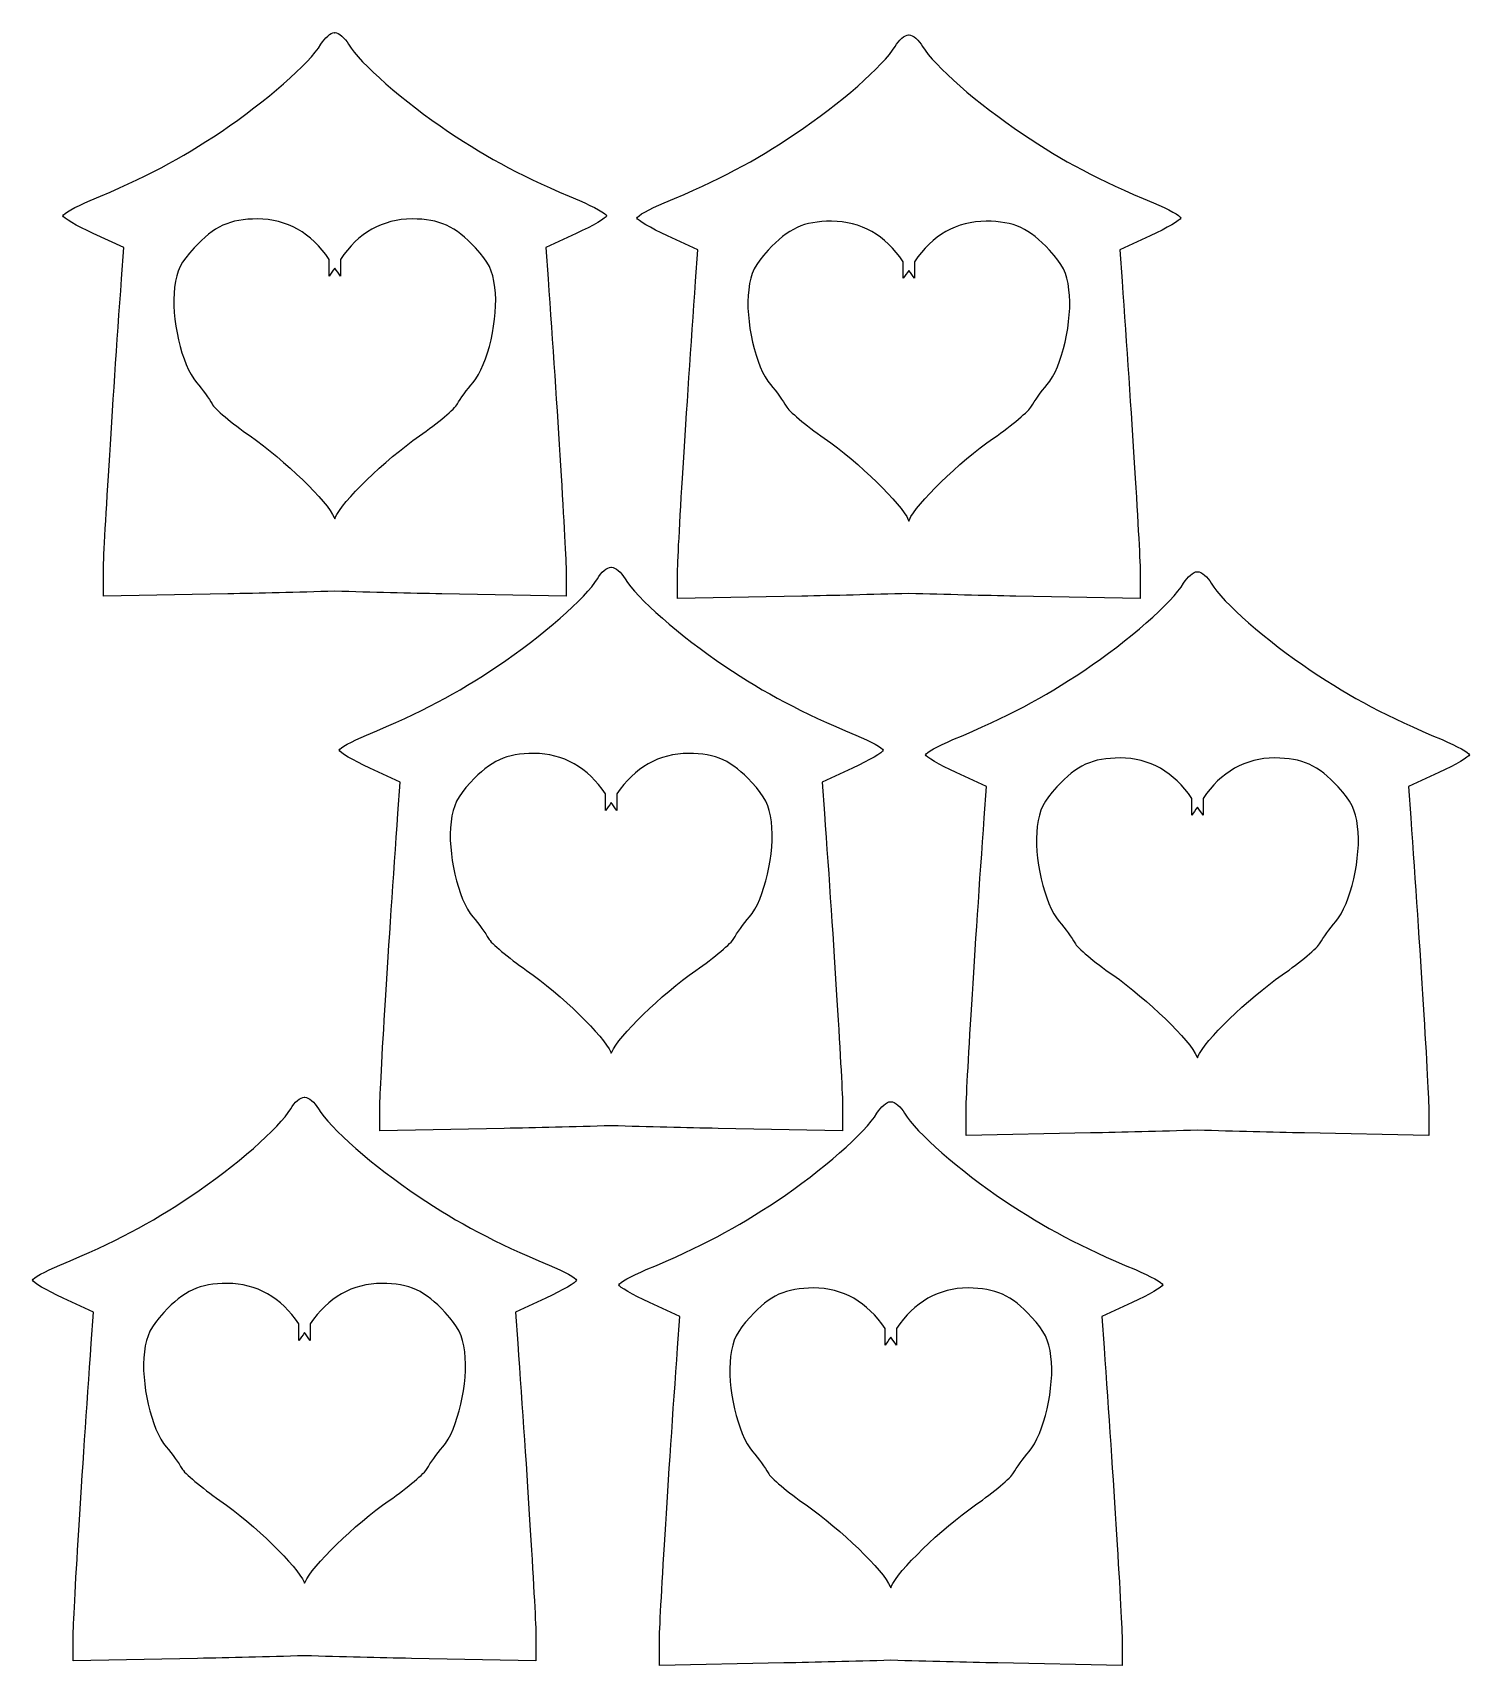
# Model space of a CAD drawing. Header units: centimetres. Extents: x -10.1 to 14, y -13.7 to 13.7.
import ezdxf

# ---------------------------------------------------------------- set-up
doc = ezdxf.new("R2010")
doc.units = ezdxf.units.CM
doc.header["$MEASUREMENT"] = 0
doc.layers.add('Layer 1', color=7, linetype='Continuous')

msp = doc.modelspace()

# ---------------------------------------------------------------- linework, layer by layer
at = {"layer": 'Layer 1', "color": 23}
for points, knots in [([(-5.03369, 13.66887), (-5.09512, 13.66887), (-5.19644, 13.58142), (-5.25955, 13.47459), (-5.25955, 13.47459), (-5.44737, 13.15664), (-6.1832, 12.51357), (-6.93435, 12.00938), (-6.93435, 12.00938), (-7.62073, 11.54867), (-8.1966, 11.24477), (-9.12786, 10.85425), (-9.12786, 10.85425), (-9.37982, 10.74859), (-9.58532, 10.63479), (-9.58532, 10.60064), (-9.58532, 10.60064), (-9.58532, 10.56648), (-9.35593, 10.4327), (-9.07522, 10.303), (-9.07522, 10.303), (-9.07522, 10.303), (-8.56512, 10.06661), (-8.56512, 10.06661), (-8.56512, 10.06661), (-8.56512, 10.06661), (-8.60244, 9.54312), (-8.60244, 9.54312), (-8.60244, 9.54312), (-8.75489, 7.41704), (-8.90677, 4.96156), (-8.90677, 4.62591), (-8.90677, 4.62591), (-8.90677, 4.62591), (-8.90677, 4.223), (-8.90677, 4.223), (-8.90677, 4.223), (-8.90677, 4.223), (-6.82045, 4.2632), (-6.82045, 4.2632), (-6.82045, 4.2632), (-6.29467, 4.27318), (-5.65462, 4.28977), (-5.02794, 4.30818), (-5.02794, 4.30818), (-4.40123, 4.28977), (-3.76123, 4.27318), (-3.23543, 4.2632), (-3.23543, 4.2632), (-3.23543, 4.2632), (-1.14911, 4.223), (-1.14911, 4.223), (-1.14911, 4.223), (-1.14911, 4.223), (-1.14911, 4.62591), (-1.14911, 4.62591), (-1.14911, 4.62591), (-1.14911, 4.96156), (-1.301, 7.41704), (-1.45344, 9.54312), (-1.45344, 9.54312), (-1.45344, 9.54312), (-1.49076, 10.06661), (-1.49076, 10.06661), (-1.49076, 10.06661), (-1.49076, 10.06661), (-0.98066, 10.303), (-0.98066, 10.303), (-0.98066, 10.303), (-0.69995, 10.43269), (-0.47056, 10.56648), (-0.47056, 10.60064), (-0.47056, 10.60064), (-0.47056, 10.6348), (-0.67606, 10.74859), (-0.92802, 10.85425), (-0.92802, 10.85425), (-1.85927, 11.24477), (-2.43515, 11.54867), (-3.12153, 12.00938), (-3.12153, 12.00938), (-3.87268, 12.51357), (-4.60851, 13.15664), (-4.79633, 13.47459), (-4.79633, 13.47459), (-4.85944, 13.58142), (-4.96076, 13.66887), (-5.02219, 13.66887), (-5.02219, 13.66887), (-5.02371, 13.66887), (-5.02617, 13.66818), (-5.02793, 13.66791), (-5.02793, 13.66791), (-5.02969, 13.66818), (-5.03215, 13.66887), (-5.03367, 13.66887), (-5.03367, 13.66887), (-5.03367, 13.66887), (-5.03369, 13.66887), (-5.03369, 13.66887)], [0, 0, 0, 0, 0.03846154, 0.03846154, 0.03846154, 0.03846154, 0.07692308, 0.07692308, 0.07692308, 0.07692308, 0.11538462, 0.11538462, 0.11538462, 0.11538462, 0.15384615, 0.15384615, 0.15384615, 0.15384615, 0.19230769, 0.19230769, 0.19230769, 0.19230769, 0.23076923, 0.23076923, 0.23076923, 0.23076923, 0.26923077, 0.26923077, 0.26923077, 0.26923077, 0.30769231, 0.30769231, 0.30769231, 0.30769231, 0.34615385, 0.34615385, 0.34615385, 0.34615385, 0.38461538, 0.38461538, 0.38461538, 0.38461538, 0.42307692, 0.42307692, 0.42307692, 0.42307692, 0.46153846, 0.46153846, 0.46153846, 0.46153846, 0.5, 0.5, 0.5, 0.5, 0.53846154, 0.53846154, 0.53846154, 0.53846154, 0.57692308, 0.57692308, 0.57692308, 0.57692308, 0.61538462, 0.61538462, 0.61538462, 0.61538462, 0.65384615, 0.65384615, 0.65384615, 0.65384615, 0.69230769, 0.69230769, 0.69230769, 0.69230769, 0.73076923, 0.73076923, 0.73076923, 0.73076923, 0.76923077, 0.76923077, 0.76923077, 0.76923077, 0.80769231, 0.80769231, 0.80769231, 0.80769231, 0.84615385, 0.84615385, 0.84615385, 0.84615385, 0.88461538, 0.88461538, 0.88461538, 0.88461538, 0.92307692, 0.92307692, 0.92307692, 0.92307692, 1, 1, 1, 1]), ([(4.5892, 13.63082), (4.52777, 13.63082), (4.42645, 13.54337), (4.36334, 13.43654), (4.36334, 13.43654), (4.17552, 13.11859), (3.43969, 12.47552), (2.68854, 11.97133), (2.68854, 11.97133), (2.00216, 11.51062), (1.42629, 11.20672), (0.49503, 10.8162), (0.49503, 10.8162), (0.24307, 10.71054), (0.03757, 10.59674), (0.03757, 10.56259), (0.03757, 10.56259), (0.03757, 10.52843), (0.26696, 10.39465), (0.54767, 10.26495), (0.54767, 10.26495), (0.54767, 10.26495), (1.05777, 10.02856), (1.05777, 10.02856), (1.05777, 10.02856), (1.05777, 10.02856), (1.02045, 9.50507), (1.02045, 9.50507), (1.02045, 9.50507), (0.868, 7.37899), (0.71612, 4.92351), (0.71612, 4.58786), (0.71612, 4.58786), (0.71612, 4.58786), (0.71612, 4.18495), (0.71612, 4.18495), (0.71612, 4.18495), (0.71612, 4.18495), (2.80244, 4.22515), (2.80244, 4.22515), (2.80244, 4.22515), (3.32822, 4.23513), (3.96827, 4.25172), (4.59495, 4.27013), (4.59495, 4.27013), (5.22166, 4.25172), (5.86166, 4.23513), (6.38746, 4.22515), (6.38746, 4.22515), (6.38746, 4.22515), (8.47378, 4.18495), (8.47378, 4.18495), (8.47378, 4.18495), (8.47378, 4.18495), (8.47378, 4.58786), (8.47378, 4.58786), (8.47378, 4.58786), (8.47378, 4.92351), (8.32189, 7.37899), (8.16945, 9.50507), (8.16945, 9.50507), (8.16945, 9.50507), (8.13213, 10.02856), (8.13213, 10.02856), (8.13213, 10.02856), (8.13213, 10.02856), (8.64223, 10.26495), (8.64223, 10.26495), (8.64223, 10.26495), (8.92294, 10.39464), (9.15233, 10.52843), (9.15233, 10.56259), (9.15233, 10.56259), (9.15233, 10.59675), (8.94683, 10.71054), (8.69487, 10.8162), (8.69487, 10.8162), (7.76362, 11.20672), (7.18774, 11.51062), (6.50136, 11.97133), (6.50136, 11.97133), (5.75021, 12.47552), (5.01438, 13.11859), (4.82656, 13.43654), (4.82656, 13.43654), (4.76345, 13.54337), (4.66213, 13.63082), (4.6007, 13.63082), (4.6007, 13.63082), (4.59918, 13.63082), (4.59672, 13.63013), (4.59496, 13.62986), (4.59496, 13.62986), (4.5932, 13.63013), (4.59074, 13.63082), (4.58922, 13.63082), (4.58922, 13.63082), (4.58922, 13.63082), (4.5892, 13.63082), (4.5892, 13.63082)], [0, 0, 0, 0, 0.03846154, 0.03846154, 0.03846154, 0.03846154, 0.07692308, 0.07692308, 0.07692308, 0.07692308, 0.11538462, 0.11538462, 0.11538462, 0.11538462, 0.15384615, 0.15384615, 0.15384615, 0.15384615, 0.19230769, 0.19230769, 0.19230769, 0.19230769, 0.23076923, 0.23076923, 0.23076923, 0.23076923, 0.26923077, 0.26923077, 0.26923077, 0.26923077, 0.30769231, 0.30769231, 0.30769231, 0.30769231, 0.34615385, 0.34615385, 0.34615385, 0.34615385, 0.38461538, 0.38461538, 0.38461538, 0.38461538, 0.42307692, 0.42307692, 0.42307692, 0.42307692, 0.46153846, 0.46153846, 0.46153846, 0.46153846, 0.5, 0.5, 0.5, 0.5, 0.53846154, 0.53846154, 0.53846154, 0.53846154, 0.57692308, 0.57692308, 0.57692308, 0.57692308, 0.61538462, 0.61538462, 0.61538462, 0.61538462, 0.65384615, 0.65384615, 0.65384615, 0.65384615, 0.69230769, 0.69230769, 0.69230769, 0.69230769, 0.73076923, 0.73076923, 0.73076923, 0.73076923, 0.76923077, 0.76923077, 0.76923077, 0.76923077, 0.80769231, 0.80769231, 0.80769231, 0.80769231, 0.84615385, 0.84615385, 0.84615385, 0.84615385, 0.88461538, 0.88461538, 0.88461538, 0.88461538, 0.92307692, 0.92307692, 0.92307692, 0.92307692, 1, 1, 1, 1]), ([(-6.3228, 10.54704), (-5.83347, 10.54704), (-5.41761, 10.31115), (-5.12364, 9.86851), (-5.12364, 9.86851), (-5.12364, 9.86851), (-5.12364, 9.59002), (-5.12364, 9.59002), (-5.12364, 9.59002), (-5.0945, 9.62839), (-5.06163, 9.67352), (-5.02794, 9.72305), (-5.02794, 9.72305), (-4.99424, 9.67353), (-4.96138, 9.62839), (-4.93224, 9.59002), (-4.93224, 9.59002), (-4.93224, 9.59002), (-4.93224, 9.86851), (-4.93224, 9.86851), (-4.93224, 9.86851), (-4.63827, 10.31128), (-4.22248, 10.54704), (-3.73308, 10.54704), (-3.73308, 10.54704), (-3.26955, 10.54704), (-3.00513, 10.42583), (-2.66982, 10.06087), (-2.66982, 10.06087), (-2.44466, 9.8158), (-2.38201, 9.69005), (-2.34347, 9.39956), (-2.34347, 9.39956), (-2.27708, 8.89911), (-2.46226, 8.09117), (-2.7081, 7.80802), (-2.7081, 7.80802), (-2.80998, 7.69068), (-2.92808, 7.52867), (-2.97033, 7.44818), (-2.97033, 7.44818), (-3.01257, 7.36769), (-3.2992, 7.12629), (-3.60771, 6.91129), (-3.60771, 6.91129), (-4.19021, 6.50534), (-4.91053, 5.80672), (-5.01933, 5.54178), (-5.01933, 5.54178), (-5.02227, 5.53462), (-5.02509, 5.52927), (-5.02794, 5.52264), (-5.02794, 5.52264), (-5.0308, 5.52927), (-5.03361, 5.53463), (-5.03655, 5.54178), (-5.03655, 5.54178), (-5.14535, 5.80671), (-5.86567, 6.50534), (-6.44817, 6.91129), (-6.44817, 6.91129), (-6.75668, 7.12629), (-7.04331, 7.36769), (-7.08555, 7.44818), (-7.08555, 7.44818), (-7.12779, 7.52867), (-7.2459, 7.69068), (-7.34778, 7.80802), (-7.34778, 7.80802), (-7.59362, 8.09117), (-7.77879, 8.89911), (-7.71241, 9.39956), (-7.71241, 9.39956), (-7.67388, 9.69004), (-7.61122, 9.8158), (-7.38606, 10.06087), (-7.38606, 10.06087), (-7.05075, 10.42583), (-6.78633, 10.54704), (-6.3228, 10.54704)], [0, 0, 0, 0, 0.04761905, 0.04761905, 0.04761905, 0.04761905, 0.0952381, 0.0952381, 0.0952381, 0.0952381, 0.14285714, 0.14285714, 0.14285714, 0.14285714, 0.19047619, 0.19047619, 0.19047619, 0.19047619, 0.23809524, 0.23809524, 0.23809524, 0.23809524, 0.28571429, 0.28571429, 0.28571429, 0.28571429, 0.33333333, 0.33333333, 0.33333333, 0.33333333, 0.38095238, 0.38095238, 0.38095238, 0.38095238, 0.42857143, 0.42857143, 0.42857143, 0.42857143, 0.47619048, 0.47619048, 0.47619048, 0.47619048, 0.52380952, 0.52380952, 0.52380952, 0.52380952, 0.57142857, 0.57142857, 0.57142857, 0.57142857, 0.61904762, 0.61904762, 0.61904762, 0.61904762, 0.66666667, 0.66666667, 0.66666667, 0.66666667, 0.71428571, 0.71428571, 0.71428571, 0.71428571, 0.76190476, 0.76190476, 0.76190476, 0.76190476, 0.80952381, 0.80952381, 0.80952381, 0.80952381, 0.85714286, 0.85714286, 0.85714286, 0.85714286, 0.9047619, 0.9047619, 0.9047619, 0.9047619, 1, 1, 1, 1]), ([(3.30008, 10.50899), (3.78941, 10.50899), (4.20527, 10.2731), (4.49924, 9.83046), (4.49924, 9.83046), (4.49924, 9.83046), (4.49924, 9.55197), (4.49924, 9.55197), (4.49924, 9.55197), (4.52838, 9.59034), (4.56125, 9.63547), (4.59494, 9.685), (4.59494, 9.685), (4.62864, 9.63548), (4.6615, 9.59034), (4.69064, 9.55197), (4.69064, 9.55197), (4.69064, 9.55197), (4.69064, 9.83046), (4.69064, 9.83046), (4.69064, 9.83046), (4.98461, 10.27323), (5.4004, 10.50899), (5.8898, 10.50899), (5.8898, 10.50899), (6.35333, 10.50899), (6.61775, 10.38778), (6.95306, 10.02282), (6.95306, 10.02282), (7.17822, 9.77775), (7.24087, 9.652), (7.27941, 9.36151), (7.27941, 9.36151), (7.3458, 8.86106), (7.16062, 8.05312), (6.91478, 7.76997), (6.91478, 7.76997), (6.8129, 7.65263), (6.6948, 7.49062), (6.65255, 7.41013), (6.65255, 7.41013), (6.61031, 7.32964), (6.32368, 7.08824), (6.01517, 6.87324), (6.01517, 6.87324), (5.43267, 6.46729), (4.71235, 5.76867), (4.60355, 5.50373), (4.60355, 5.50373), (4.60061, 5.49657), (4.59779, 5.49122), (4.59494, 5.48459), (4.59494, 5.48459), (4.59208, 5.49122), (4.58927, 5.49658), (4.58633, 5.50373), (4.58633, 5.50373), (4.47753, 5.76866), (3.75721, 6.46729), (3.17471, 6.87324), (3.17471, 6.87324), (2.8662, 7.08824), (2.57957, 7.32964), (2.53733, 7.41013), (2.53733, 7.41013), (2.49509, 7.49062), (2.37698, 7.65263), (2.2751, 7.76997), (2.2751, 7.76997), (2.02926, 8.05312), (1.84409, 8.86106), (1.91047, 9.36151), (1.91047, 9.36151), (1.949, 9.65199), (2.01166, 9.77775), (2.23682, 10.02282), (2.23682, 10.02282), (2.57213, 10.38778), (2.83655, 10.50899), (3.30008, 10.50899)], [0, 0, 0, 0, 0.04761905, 0.04761905, 0.04761905, 0.04761905, 0.0952381, 0.0952381, 0.0952381, 0.0952381, 0.14285714, 0.14285714, 0.14285714, 0.14285714, 0.19047619, 0.19047619, 0.19047619, 0.19047619, 0.23809524, 0.23809524, 0.23809524, 0.23809524, 0.28571429, 0.28571429, 0.28571429, 0.28571429, 0.33333333, 0.33333333, 0.33333333, 0.33333333, 0.38095238, 0.38095238, 0.38095238, 0.38095238, 0.42857143, 0.42857143, 0.42857143, 0.42857143, 0.47619048, 0.47619048, 0.47619048, 0.47619048, 0.52380952, 0.52380952, 0.52380952, 0.52380952, 0.57142857, 0.57142857, 0.57142857, 0.57142857, 0.61904762, 0.61904762, 0.61904762, 0.61904762, 0.66666667, 0.66666667, 0.66666667, 0.66666667, 0.71428571, 0.71428571, 0.71428571, 0.71428571, 0.76190476, 0.76190476, 0.76190476, 0.76190476, 0.80952381, 0.80952381, 0.80952381, 0.80952381, 0.85714286, 0.85714286, 0.85714286, 0.85714286, 0.9047619, 0.9047619, 0.9047619, 0.9047619, 1, 1, 1, 1]), ([(-0.40009, 4.71058), (-0.46152, 4.71058), (-0.56284, 4.62313), (-0.62595, 4.5163), (-0.62595, 4.5163), (-0.81377, 4.19835), (-1.5496, 3.55528), (-2.30075, 3.05109), (-2.30075, 3.05109), (-2.98713, 2.59038), (-3.563, 2.28648), (-4.49426, 1.89596), (-4.49426, 1.89596), (-4.74622, 1.7903), (-4.95172, 1.6765), (-4.95172, 1.64235), (-4.95172, 1.64235), (-4.95172, 1.60819), (-4.72233, 1.47441), (-4.44162, 1.34471), (-4.44162, 1.34471), (-4.44162, 1.34471), (-3.93152, 1.10832), (-3.93152, 1.10832), (-3.93152, 1.10832), (-3.93152, 1.10832), (-3.96884, 0.58483), (-3.96884, 0.58483), (-3.96884, 0.58483), (-4.12129, -1.54125), (-4.27317, -3.99673), (-4.27317, -4.33238), (-4.27317, -4.33238), (-4.27317, -4.33238), (-4.27317, -4.73529), (-4.27317, -4.73529), (-4.27317, -4.73529), (-4.27317, -4.73529), (-2.18685, -4.69509), (-2.18685, -4.69509), (-2.18685, -4.69509), (-1.66107, -4.68511), (-1.02102, -4.66852), (-0.39434, -4.65011), (-0.39434, -4.65011), (0.23237, -4.66852), (0.87237, -4.68511), (1.39817, -4.69509), (1.39817, -4.69509), (1.39817, -4.69509), (3.48449, -4.73529), (3.48449, -4.73529), (3.48449, -4.73529), (3.48449, -4.73529), (3.48449, -4.33238), (3.48449, -4.33238), (3.48449, -4.33238), (3.48449, -3.99673), (3.3326, -1.54125), (3.18016, 0.58483), (3.18016, 0.58483), (3.18016, 0.58483), (3.14284, 1.10832), (3.14284, 1.10832), (3.14284, 1.10832), (3.14284, 1.10832), (3.65294, 1.34471), (3.65294, 1.34471), (3.65294, 1.34471), (3.93365, 1.4744), (4.16304, 1.60819), (4.16304, 1.64235), (4.16304, 1.64235), (4.16304, 1.67651), (3.95754, 1.7903), (3.70558, 1.89596), (3.70558, 1.89596), (2.77433, 2.28648), (2.19845, 2.59038), (1.51207, 3.05109), (1.51207, 3.05109), (0.76092, 3.55528), (0.02509, 4.19835), (-0.16273, 4.5163), (-0.16273, 4.5163), (-0.22584, 4.62313), (-0.32716, 4.71058), (-0.38859, 4.71058), (-0.38859, 4.71058), (-0.39011, 4.71058), (-0.39257, 4.70989), (-0.39433, 4.70962), (-0.39433, 4.70962), (-0.39609, 4.70989), (-0.39855, 4.71058), (-0.40007, 4.71058), (-0.40007, 4.71058), (-0.40007, 4.71058), (-0.40009, 4.71058), (-0.40009, 4.71058)], [0, 0, 0, 0, 0.03846154, 0.03846154, 0.03846154, 0.03846154, 0.07692308, 0.07692308, 0.07692308, 0.07692308, 0.11538462, 0.11538462, 0.11538462, 0.11538462, 0.15384615, 0.15384615, 0.15384615, 0.15384615, 0.19230769, 0.19230769, 0.19230769, 0.19230769, 0.23076923, 0.23076923, 0.23076923, 0.23076923, 0.26923077, 0.26923077, 0.26923077, 0.26923077, 0.30769231, 0.30769231, 0.30769231, 0.30769231, 0.34615385, 0.34615385, 0.34615385, 0.34615385, 0.38461538, 0.38461538, 0.38461538, 0.38461538, 0.42307692, 0.42307692, 0.42307692, 0.42307692, 0.46153846, 0.46153846, 0.46153846, 0.46153846, 0.5, 0.5, 0.5, 0.5, 0.53846154, 0.53846154, 0.53846154, 0.53846154, 0.57692308, 0.57692308, 0.57692308, 0.57692308, 0.61538462, 0.61538462, 0.61538462, 0.61538462, 0.65384615, 0.65384615, 0.65384615, 0.65384615, 0.69230769, 0.69230769, 0.69230769, 0.69230769, 0.73076923, 0.73076923, 0.73076923, 0.73076923, 0.76923077, 0.76923077, 0.76923077, 0.76923077, 0.80769231, 0.80769231, 0.80769231, 0.80769231, 0.84615385, 0.84615385, 0.84615385, 0.84615385, 0.88461538, 0.88461538, 0.88461538, 0.88461538, 0.92307692, 0.92307692, 0.92307692, 0.92307692, 1, 1, 1, 1]), ([(9.42729, 4.63498), (9.36586, 4.63498), (9.26454, 4.54753), (9.20143, 4.4407), (9.20143, 4.4407), (9.01361, 4.12275), (8.27778, 3.47968), (7.52663, 2.97549), (7.52663, 2.97549), (6.84025, 2.51478), (6.26438, 2.21088), (5.33312, 1.82036), (5.33312, 1.82036), (5.08116, 1.7147), (4.87566, 1.6009), (4.87566, 1.56675), (4.87566, 1.56675), (4.87566, 1.53259), (5.10505, 1.39881), (5.38576, 1.26911), (5.38576, 1.26911), (5.38576, 1.26911), (5.89586, 1.03272), (5.89586, 1.03272), (5.89586, 1.03272), (5.89586, 1.03272), (5.85854, 0.50923), (5.85854, 0.50923), (5.85854, 0.50923), (5.70609, -1.61685), (5.55421, -4.07233), (5.55421, -4.40798), (5.55421, -4.40798), (5.55421, -4.40798), (5.55421, -4.81089), (5.55421, -4.81089), (5.55421, -4.81089), (5.55421, -4.81089), (7.64053, -4.77069), (7.64053, -4.77069), (7.64053, -4.77069), (8.16631, -4.76071), (8.80636, -4.74412), (9.43304, -4.72571), (9.43304, -4.72571), (10.05975, -4.74412), (10.69975, -4.76071), (11.22555, -4.77069), (11.22555, -4.77069), (11.22555, -4.77069), (13.31187, -4.81089), (13.31187, -4.81089), (13.31187, -4.81089), (13.31187, -4.81089), (13.31187, -4.40798), (13.31187, -4.40798), (13.31187, -4.40798), (13.31187, -4.07233), (13.15998, -1.61685), (13.00754, 0.50923), (13.00754, 0.50923), (13.00754, 0.50923), (12.97022, 1.03272), (12.97022, 1.03272), (12.97022, 1.03272), (12.97022, 1.03272), (13.48032, 1.26911), (13.48032, 1.26911), (13.48032, 1.26911), (13.76103, 1.3988), (13.99042, 1.53259), (13.99042, 1.56675), (13.99042, 1.56675), (13.99042, 1.60091), (13.78492, 1.7147), (13.53296, 1.82036), (13.53296, 1.82036), (12.60171, 2.21088), (12.02583, 2.51478), (11.33945, 2.97549), (11.33945, 2.97549), (10.5883, 3.47968), (9.85247, 4.12275), (9.66465, 4.4407), (9.66465, 4.4407), (9.60154, 4.54753), (9.50022, 4.63498), (9.43879, 4.63498), (9.43879, 4.63498), (9.43727, 4.63498), (9.43481, 4.63429), (9.43305, 4.63402), (9.43305, 4.63402), (9.43129, 4.63429), (9.42883, 4.63498), (9.42731, 4.63498), (9.42731, 4.63498), (9.42731, 4.63498), (9.42729, 4.63498), (9.42729, 4.63498)], [0, 0, 0, 0, 0.03846154, 0.03846154, 0.03846154, 0.03846154, 0.07692308, 0.07692308, 0.07692308, 0.07692308, 0.11538462, 0.11538462, 0.11538462, 0.11538462, 0.15384615, 0.15384615, 0.15384615, 0.15384615, 0.19230769, 0.19230769, 0.19230769, 0.19230769, 0.23076923, 0.23076923, 0.23076923, 0.23076923, 0.26923077, 0.26923077, 0.26923077, 0.26923077, 0.30769231, 0.30769231, 0.30769231, 0.30769231, 0.34615385, 0.34615385, 0.34615385, 0.34615385, 0.38461538, 0.38461538, 0.38461538, 0.38461538, 0.42307692, 0.42307692, 0.42307692, 0.42307692, 0.46153846, 0.46153846, 0.46153846, 0.46153846, 0.5, 0.5, 0.5, 0.5, 0.53846154, 0.53846154, 0.53846154, 0.53846154, 0.57692308, 0.57692308, 0.57692308, 0.57692308, 0.61538462, 0.61538462, 0.61538462, 0.61538462, 0.65384615, 0.65384615, 0.65384615, 0.65384615, 0.69230769, 0.69230769, 0.69230769, 0.69230769, 0.73076923, 0.73076923, 0.73076923, 0.73076923, 0.76923077, 0.76923077, 0.76923077, 0.76923077, 0.80769231, 0.80769231, 0.80769231, 0.80769231, 0.84615385, 0.84615385, 0.84615385, 0.84615385, 0.88461538, 0.88461538, 0.88461538, 0.88461538, 0.92307692, 0.92307692, 0.92307692, 0.92307692, 1, 1, 1, 1]), ([(-1.6892, 1.58876), (-1.19987, 1.58876), (-0.78401, 1.35287), (-0.49004, 0.91023), (-0.49004, 0.91023), (-0.49004, 0.91023), (-0.49004, 0.63174), (-0.49004, 0.63174), (-0.49004, 0.63174), (-0.4609, 0.67011), (-0.42803, 0.71524), (-0.39434, 0.76477), (-0.39434, 0.76477), (-0.36064, 0.71525), (-0.32778, 0.67011), (-0.29864, 0.63174), (-0.29864, 0.63174), (-0.29864, 0.63174), (-0.29864, 0.91023), (-0.29864, 0.91023), (-0.29864, 0.91023), (-0.00467, 1.353), (0.41112, 1.58876), (0.90052, 1.58876), (0.90052, 1.58876), (1.36405, 1.58876), (1.62847, 1.46755), (1.96378, 1.10259), (1.96378, 1.10259), (2.18894, 0.85752), (2.25159, 0.73177), (2.29013, 0.44128), (2.29013, 0.44128), (2.35652, -0.05917), (2.17134, -0.86711), (1.9255, -1.15026), (1.9255, -1.15026), (1.82362, -1.2676), (1.70552, -1.42961), (1.66327, -1.5101), (1.66327, -1.5101), (1.62103, -1.59059), (1.3344, -1.83199), (1.02589, -2.04699), (1.02589, -2.04699), (0.44339, -2.45294), (-0.27693, -3.15156), (-0.38573, -3.4165), (-0.38573, -3.4165), (-0.38867, -3.42366), (-0.39149, -3.42901), (-0.39434, -3.43564), (-0.39434, -3.43564), (-0.3972, -3.42901), (-0.40001, -3.42365), (-0.40295, -3.4165), (-0.40295, -3.4165), (-0.51175, -3.15157), (-1.23207, -2.45294), (-1.81457, -2.04699), (-1.81457, -2.04699), (-2.12308, -1.83199), (-2.40971, -1.59059), (-2.45195, -1.5101), (-2.45195, -1.5101), (-2.49419, -1.42961), (-2.6123, -1.2676), (-2.71418, -1.15026), (-2.71418, -1.15026), (-2.96002, -0.86711), (-3.14519, -0.05917), (-3.07881, 0.44128), (-3.07881, 0.44128), (-3.04028, 0.73176), (-2.97762, 0.85752), (-2.75246, 1.10259), (-2.75246, 1.10259), (-2.41715, 1.46755), (-2.15273, 1.58876), (-1.6892, 1.58876)], [0, 0, 0, 0, 0.04761905, 0.04761905, 0.04761905, 0.04761905, 0.0952381, 0.0952381, 0.0952381, 0.0952381, 0.14285714, 0.14285714, 0.14285714, 0.14285714, 0.19047619, 0.19047619, 0.19047619, 0.19047619, 0.23809524, 0.23809524, 0.23809524, 0.23809524, 0.28571429, 0.28571429, 0.28571429, 0.28571429, 0.33333333, 0.33333333, 0.33333333, 0.33333333, 0.38095238, 0.38095238, 0.38095238, 0.38095238, 0.42857143, 0.42857143, 0.42857143, 0.42857143, 0.47619048, 0.47619048, 0.47619048, 0.47619048, 0.52380952, 0.52380952, 0.52380952, 0.52380952, 0.57142857, 0.57142857, 0.57142857, 0.57142857, 0.61904762, 0.61904762, 0.61904762, 0.61904762, 0.66666667, 0.66666667, 0.66666667, 0.66666667, 0.71428571, 0.71428571, 0.71428571, 0.71428571, 0.76190476, 0.76190476, 0.76190476, 0.76190476, 0.80952381, 0.80952381, 0.80952381, 0.80952381, 0.85714286, 0.85714286, 0.85714286, 0.85714286, 0.9047619, 0.9047619, 0.9047619, 0.9047619, 1, 1, 1, 1]), ([(8.13818, 1.51316), (8.62751, 1.51316), (9.04337, 1.27727), (9.33734, 0.83463), (9.33734, 0.83463), (9.33734, 0.83463), (9.33734, 0.55614), (9.33734, 0.55614), (9.33734, 0.55614), (9.36648, 0.59451), (9.39935, 0.63964), (9.43304, 0.68917), (9.43304, 0.68917), (9.46674, 0.63965), (9.4996, 0.59451), (9.52874, 0.55614), (9.52874, 0.55614), (9.52874, 0.55614), (9.52874, 0.83463), (9.52874, 0.83463), (9.52874, 0.83463), (9.82271, 1.2774), (10.2385, 1.51316), (10.7279, 1.51316), (10.7279, 1.51316), (11.19143, 1.51316), (11.45585, 1.39195), (11.79116, 1.02699), (11.79116, 1.02699), (12.01632, 0.78192), (12.07897, 0.65617), (12.11751, 0.36568), (12.11751, 0.36568), (12.1839, -0.13477), (11.99872, -0.94271), (11.75288, -1.22586), (11.75288, -1.22586), (11.651, -1.3432), (11.5329, -1.50521), (11.49065, -1.5857), (11.49065, -1.5857), (11.44841, -1.66619), (11.16178, -1.90759), (10.85327, -2.12259), (10.85327, -2.12259), (10.27077, -2.52854), (9.55045, -3.22716), (9.44165, -3.4921), (9.44165, -3.4921), (9.43871, -3.49926), (9.43589, -3.50461), (9.43304, -3.51124), (9.43304, -3.51124), (9.43018, -3.50461), (9.42737, -3.49925), (9.42443, -3.4921), (9.42443, -3.4921), (9.31563, -3.22717), (8.59531, -2.52854), (8.01281, -2.12259), (8.01281, -2.12259), (7.7043, -1.90759), (7.41767, -1.66619), (7.37543, -1.5857), (7.37543, -1.5857), (7.33319, -1.50521), (7.21508, -1.3432), (7.1132, -1.22586), (7.1132, -1.22586), (6.86736, -0.94271), (6.68219, -0.13477), (6.74857, 0.36568), (6.74857, 0.36568), (6.7871, 0.65616), (6.84976, 0.78192), (7.07492, 1.02699), (7.07492, 1.02699), (7.41023, 1.39195), (7.67465, 1.51316), (8.13818, 1.51316)], [0, 0, 0, 0, 0.04761905, 0.04761905, 0.04761905, 0.04761905, 0.0952381, 0.0952381, 0.0952381, 0.0952381, 0.14285714, 0.14285714, 0.14285714, 0.14285714, 0.19047619, 0.19047619, 0.19047619, 0.19047619, 0.23809524, 0.23809524, 0.23809524, 0.23809524, 0.28571429, 0.28571429, 0.28571429, 0.28571429, 0.33333333, 0.33333333, 0.33333333, 0.33333333, 0.38095238, 0.38095238, 0.38095238, 0.38095238, 0.42857143, 0.42857143, 0.42857143, 0.42857143, 0.47619048, 0.47619048, 0.47619048, 0.47619048, 0.52380952, 0.52380952, 0.52380952, 0.52380952, 0.57142857, 0.57142857, 0.57142857, 0.57142857, 0.61904762, 0.61904762, 0.61904762, 0.61904762, 0.66666667, 0.66666667, 0.66666667, 0.66666667, 0.71428571, 0.71428571, 0.71428571, 0.71428571, 0.76190476, 0.76190476, 0.76190476, 0.76190476, 0.80952381, 0.80952381, 0.80952381, 0.80952381, 0.85714286, 0.85714286, 0.85714286, 0.85714286, 0.9047619, 0.9047619, 0.9047619, 0.9047619, 1, 1, 1, 1]), ([(-5.54056, -4.17186), (-5.60199, -4.17186), (-5.70331, -4.25931), (-5.76642, -4.36614), (-5.76642, -4.36614), (-5.95424, -4.68409), (-6.69007, -5.32716), (-7.44122, -5.83135), (-7.44122, -5.83135), (-8.1276, -6.29206), (-8.70347, -6.59596), (-9.63473, -6.98648), (-9.63473, -6.98648), (-9.88669, -7.09214), (-10.09219, -7.20594), (-10.09219, -7.24009), (-10.09219, -7.24009), (-10.09219, -7.27425), (-9.8628, -7.40803), (-9.58209, -7.53773), (-9.58209, -7.53773), (-9.58209, -7.53773), (-9.07199, -7.77412), (-9.07199, -7.77412), (-9.07199, -7.77412), (-9.07199, -7.77412), (-9.10931, -8.29761), (-9.10931, -8.29761), (-9.10931, -8.29761), (-9.26176, -10.42369), (-9.41364, -12.87917), (-9.41364, -13.21482), (-9.41364, -13.21482), (-9.41364, -13.21482), (-9.41364, -13.61773), (-9.41364, -13.61773), (-9.41364, -13.61773), (-9.41364, -13.61773), (-7.32732, -13.57753), (-7.32732, -13.57753), (-7.32732, -13.57753), (-6.80154, -13.56756), (-6.16149, -13.55096), (-5.53481, -13.53255), (-5.53481, -13.53255), (-4.9081, -13.55096), (-4.2681, -13.56755), (-3.7423, -13.57753), (-3.7423, -13.57753), (-3.7423, -13.57753), (-1.65598, -13.61773), (-1.65598, -13.61773), (-1.65598, -13.61773), (-1.65598, -13.61773), (-1.65598, -13.21482), (-1.65598, -13.21482), (-1.65598, -13.21482), (-1.65598, -12.87917), (-1.80787, -10.42369), (-1.96031, -8.29761), (-1.96031, -8.29761), (-1.96031, -8.29761), (-1.99763, -7.77412), (-1.99763, -7.77412), (-1.99763, -7.77412), (-1.99763, -7.77412), (-1.48753, -7.53773), (-1.48753, -7.53773), (-1.48753, -7.53773), (-1.20682, -7.40804), (-0.97743, -7.27425), (-0.97743, -7.24009), (-0.97743, -7.24009), (-0.97743, -7.20593), (-1.18293, -7.09214), (-1.43489, -6.98648), (-1.43489, -6.98648), (-2.36614, -6.59596), (-2.94202, -6.29206), (-3.6284, -5.83135), (-3.6284, -5.83135), (-4.37955, -5.32716), (-5.11538, -4.68409), (-5.3032, -4.36614), (-5.3032, -4.36614), (-5.36631, -4.25931), (-5.46763, -4.17186), (-5.52906, -4.17186), (-5.52906, -4.17186), (-5.53058, -4.17186), (-5.53304, -4.17255), (-5.5348, -4.17282), (-5.5348, -4.17282), (-5.53656, -4.17255), (-5.53902, -4.17186), (-5.54054, -4.17186), (-5.54054, -4.17186), (-5.54054, -4.17186), (-5.54056, -4.17186), (-5.54056, -4.17186)], [0, 0, 0, 0, 0.03846154, 0.03846154, 0.03846154, 0.03846154, 0.07692308, 0.07692308, 0.07692308, 0.07692308, 0.11538462, 0.11538462, 0.11538462, 0.11538462, 0.15384615, 0.15384615, 0.15384615, 0.15384615, 0.19230769, 0.19230769, 0.19230769, 0.19230769, 0.23076923, 0.23076923, 0.23076923, 0.23076923, 0.26923077, 0.26923077, 0.26923077, 0.26923077, 0.30769231, 0.30769231, 0.30769231, 0.30769231, 0.34615385, 0.34615385, 0.34615385, 0.34615385, 0.38461538, 0.38461538, 0.38461538, 0.38461538, 0.42307692, 0.42307692, 0.42307692, 0.42307692, 0.46153846, 0.46153846, 0.46153846, 0.46153846, 0.5, 0.5, 0.5, 0.5, 0.53846154, 0.53846154, 0.53846154, 0.53846154, 0.57692308, 0.57692308, 0.57692308, 0.57692308, 0.61538462, 0.61538462, 0.61538462, 0.61538462, 0.65384615, 0.65384615, 0.65384615, 0.65384615, 0.69230769, 0.69230769, 0.69230769, 0.69230769, 0.73076923, 0.73076923, 0.73076923, 0.73076923, 0.76923077, 0.76923077, 0.76923077, 0.76923077, 0.80769231, 0.80769231, 0.80769231, 0.80769231, 0.84615385, 0.84615385, 0.84615385, 0.84615385, 0.88461538, 0.88461538, 0.88461538, 0.88461538, 0.92307692, 0.92307692, 0.92307692, 0.92307692, 1, 1, 1, 1]), ([(4.28682, -4.24746), (4.22539, -4.24746), (4.12407, -4.33491), (4.06096, -4.44174), (4.06096, -4.44174), (3.87314, -4.75969), (3.13731, -5.40276), (2.38616, -5.90695), (2.38616, -5.90695), (1.69978, -6.36766), (1.12391, -6.67156), (0.19265, -7.06208), (0.19265, -7.06208), (-0.05931, -7.16774), (-0.26481, -7.28154), (-0.26481, -7.31569), (-0.26481, -7.31569), (-0.26481, -7.34985), (-0.03542, -7.48363), (0.24529, -7.61333), (0.24529, -7.61333), (0.24529, -7.61333), (0.75539, -7.84972), (0.75539, -7.84972), (0.75539, -7.84972), (0.75539, -7.84972), (0.71807, -8.37321), (0.71807, -8.37321), (0.71807, -8.37321), (0.56562, -10.49929), (0.41374, -12.95477), (0.41374, -13.29042), (0.41374, -13.29042), (0.41374, -13.29042), (0.41374, -13.69333), (0.41374, -13.69333), (0.41374, -13.69333), (0.41374, -13.69333), (2.50006, -13.65313), (2.50006, -13.65313), (2.50006, -13.65313), (3.02584, -13.64316), (3.66589, -13.62656), (4.29257, -13.60815), (4.29257, -13.60815), (4.91928, -13.62656), (5.55928, -13.64315), (6.08508, -13.65313), (6.08508, -13.65313), (6.08508, -13.65313), (8.1714, -13.69333), (8.1714, -13.69333), (8.1714, -13.69333), (8.1714, -13.69333), (8.1714, -13.29042), (8.1714, -13.29042), (8.1714, -13.29042), (8.1714, -12.95477), (8.01951, -10.4993), (7.86707, -8.37321), (7.86707, -8.37321), (7.86707, -8.37321), (7.82975, -7.84972), (7.82975, -7.84972), (7.82975, -7.84972), (7.82975, -7.84972), (8.33985, -7.61333), (8.33985, -7.61333), (8.33985, -7.61333), (8.62056, -7.48364), (8.84995, -7.34985), (8.84995, -7.31569), (8.84995, -7.31569), (8.84995, -7.28153), (8.64445, -7.16774), (8.39249, -7.06208), (8.39249, -7.06208), (7.46124, -6.67156), (6.88536, -6.36766), (6.19898, -5.90695), (6.19898, -5.90695), (5.44783, -5.40276), (4.712, -4.75969), (4.52418, -4.44174), (4.52418, -4.44174), (4.46107, -4.33491), (4.35975, -4.24746), (4.29832, -4.24746), (4.29832, -4.24746), (4.2968, -4.24746), (4.29434, -4.24815), (4.29258, -4.24842), (4.29258, -4.24842), (4.29082, -4.24815), (4.28836, -4.24746), (4.28684, -4.24746), (4.28684, -4.24746), (4.28684, -4.24746), (4.28682, -4.24746), (4.28682, -4.24746)], [0, 0, 0, 0, 0.03846154, 0.03846154, 0.03846154, 0.03846154, 0.07692308, 0.07692308, 0.07692308, 0.07692308, 0.11538462, 0.11538462, 0.11538462, 0.11538462, 0.15384615, 0.15384615, 0.15384615, 0.15384615, 0.19230769, 0.19230769, 0.19230769, 0.19230769, 0.23076923, 0.23076923, 0.23076923, 0.23076923, 0.26923077, 0.26923077, 0.26923077, 0.26923077, 0.30769231, 0.30769231, 0.30769231, 0.30769231, 0.34615385, 0.34615385, 0.34615385, 0.34615385, 0.38461538, 0.38461538, 0.38461538, 0.38461538, 0.42307692, 0.42307692, 0.42307692, 0.42307692, 0.46153846, 0.46153846, 0.46153846, 0.46153846, 0.5, 0.5, 0.5, 0.5, 0.53846154, 0.53846154, 0.53846154, 0.53846154, 0.57692308, 0.57692308, 0.57692308, 0.57692308, 0.61538462, 0.61538462, 0.61538462, 0.61538462, 0.65384615, 0.65384615, 0.65384615, 0.65384615, 0.69230769, 0.69230769, 0.69230769, 0.69230769, 0.73076923, 0.73076923, 0.73076923, 0.73076923, 0.76923077, 0.76923077, 0.76923077, 0.76923077, 0.80769231, 0.80769231, 0.80769231, 0.80769231, 0.84615385, 0.84615385, 0.84615385, 0.84615385, 0.88461538, 0.88461538, 0.88461538, 0.88461538, 0.92307692, 0.92307692, 0.92307692, 0.92307692, 1, 1, 1, 1]), ([(-6.82968, -7.29368), (-6.34035, -7.29368), (-5.92449, -7.52957), (-5.63052, -7.97221), (-5.63052, -7.97221), (-5.63052, -7.97221), (-5.63052, -8.2507), (-5.63052, -8.2507), (-5.63052, -8.2507), (-5.60138, -8.21233), (-5.56851, -8.1672), (-5.53482, -8.11767), (-5.53482, -8.11767), (-5.50112, -8.16719), (-5.46826, -8.21233), (-5.43912, -8.2507), (-5.43912, -8.2507), (-5.43912, -8.2507), (-5.43912, -7.97221), (-5.43912, -7.97221), (-5.43912, -7.97221), (-5.14515, -7.52944), (-4.72936, -7.29368), (-4.23996, -7.29368), (-4.23996, -7.29368), (-3.77643, -7.29368), (-3.51201, -7.41489), (-3.1767, -7.77985), (-3.1767, -7.77985), (-2.95154, -8.02492), (-2.88889, -8.15067), (-2.85035, -8.44116), (-2.85035, -8.44116), (-2.78396, -8.94161), (-2.96914, -9.74955), (-3.21498, -10.0327), (-3.21498, -10.0327), (-3.31686, -10.15004), (-3.43496, -10.31205), (-3.47721, -10.39254), (-3.47721, -10.39254), (-3.51945, -10.47303), (-3.80608, -10.71443), (-4.11459, -10.92943), (-4.11459, -10.92943), (-4.69709, -11.33538), (-5.41741, -12.034), (-5.52621, -12.29894), (-5.52621, -12.29894), (-5.52915, -12.3061), (-5.53197, -12.31145), (-5.53482, -12.31808), (-5.53482, -12.31808), (-5.53768, -12.31145), (-5.54049, -12.3061), (-5.54343, -12.29894), (-5.54343, -12.29894), (-5.65223, -12.034), (-6.37255, -11.33538), (-6.95505, -10.92943), (-6.95505, -10.92943), (-7.26356, -10.71443), (-7.55019, -10.47303), (-7.59243, -10.39254), (-7.59243, -10.39254), (-7.63467, -10.31205), (-7.75278, -10.15004), (-7.85466, -10.0327), (-7.85466, -10.0327), (-8.1005, -9.74955), (-8.28567, -8.94161), (-8.21929, -8.44116), (-8.21929, -8.44116), (-8.18076, -8.15068), (-8.1181, -8.02492), (-7.89294, -7.77985), (-7.89294, -7.77985), (-7.55763, -7.41489), (-7.29321, -7.29368), (-6.82968, -7.29368)], [0, 0, 0, 0, 0.04761905, 0.04761905, 0.04761905, 0.04761905, 0.0952381, 0.0952381, 0.0952381, 0.0952381, 0.14285714, 0.14285714, 0.14285714, 0.14285714, 0.19047619, 0.19047619, 0.19047619, 0.19047619, 0.23809524, 0.23809524, 0.23809524, 0.23809524, 0.28571429, 0.28571429, 0.28571429, 0.28571429, 0.33333333, 0.33333333, 0.33333333, 0.33333333, 0.38095238, 0.38095238, 0.38095238, 0.38095238, 0.42857143, 0.42857143, 0.42857143, 0.42857143, 0.47619048, 0.47619048, 0.47619048, 0.47619048, 0.52380952, 0.52380952, 0.52380952, 0.52380952, 0.57142857, 0.57142857, 0.57142857, 0.57142857, 0.61904762, 0.61904762, 0.61904762, 0.61904762, 0.66666667, 0.66666667, 0.66666667, 0.66666667, 0.71428571, 0.71428571, 0.71428571, 0.71428571, 0.76190476, 0.76190476, 0.76190476, 0.76190476, 0.80952381, 0.80952381, 0.80952381, 0.80952381, 0.85714286, 0.85714286, 0.85714286, 0.85714286, 0.9047619, 0.9047619, 0.9047619, 0.9047619, 1, 1, 1, 1]), ([(2.9977, -7.36928), (3.48703, -7.36928), (3.90289, -7.60517), (4.19686, -8.04781), (4.19686, -8.04781), (4.19686, -8.04781), (4.19686, -8.3263), (4.19686, -8.3263), (4.19686, -8.3263), (4.226, -8.28793), (4.25887, -8.2428), (4.29256, -8.19327), (4.29256, -8.19327), (4.32626, -8.24279), (4.35912, -8.28793), (4.38826, -8.3263), (4.38826, -8.3263), (4.38826, -8.3263), (4.38826, -8.04781), (4.38826, -8.04781), (4.38826, -8.04781), (4.68223, -7.60504), (5.09802, -7.36928), (5.58742, -7.36928), (5.58742, -7.36928), (6.05095, -7.36928), (6.31537, -7.49049), (6.65068, -7.85545), (6.65068, -7.85545), (6.87584, -8.10052), (6.93849, -8.22627), (6.97703, -8.51676), (6.97703, -8.51676), (7.04342, -9.01721), (6.85824, -9.82515), (6.6124, -10.1083), (6.6124, -10.1083), (6.51052, -10.22564), (6.39242, -10.38765), (6.35017, -10.46814), (6.35017, -10.46814), (6.30793, -10.54863), (6.0213, -10.79003), (5.71279, -11.00503), (5.71279, -11.00503), (5.13029, -11.41098), (4.40997, -12.1096), (4.30117, -12.37454), (4.30117, -12.37454), (4.29823, -12.38169), (4.29541, -12.38705), (4.29256, -12.39368), (4.29256, -12.39368), (4.2897, -12.38705), (4.28689, -12.38169), (4.28395, -12.37454), (4.28395, -12.37454), (4.17515, -12.1096), (3.45483, -11.41098), (2.87233, -11.00503), (2.87233, -11.00503), (2.56382, -10.79003), (2.27719, -10.54863), (2.23495, -10.46814), (2.23495, -10.46814), (2.19271, -10.38765), (2.0746, -10.22564), (1.97272, -10.1083), (1.97272, -10.1083), (1.72688, -9.82515), (1.54171, -9.01721), (1.60809, -8.51676), (1.60809, -8.51676), (1.64662, -8.22628), (1.70928, -8.10052), (1.93444, -7.85545), (1.93444, -7.85545), (2.26975, -7.49049), (2.53417, -7.36928), (2.9977, -7.36928)], [0, 0, 0, 0, 0.04761905, 0.04761905, 0.04761905, 0.04761905, 0.0952381, 0.0952381, 0.0952381, 0.0952381, 0.14285714, 0.14285714, 0.14285714, 0.14285714, 0.19047619, 0.19047619, 0.19047619, 0.19047619, 0.23809524, 0.23809524, 0.23809524, 0.23809524, 0.28571429, 0.28571429, 0.28571429, 0.28571429, 0.33333333, 0.33333333, 0.33333333, 0.33333333, 0.38095238, 0.38095238, 0.38095238, 0.38095238, 0.42857143, 0.42857143, 0.42857143, 0.42857143, 0.47619048, 0.47619048, 0.47619048, 0.47619048, 0.52380952, 0.52380952, 0.52380952, 0.52380952, 0.57142857, 0.57142857, 0.57142857, 0.57142857, 0.61904762, 0.61904762, 0.61904762, 0.61904762, 0.66666667, 0.66666667, 0.66666667, 0.66666667, 0.71428571, 0.71428571, 0.71428571, 0.71428571, 0.76190476, 0.76190476, 0.76190476, 0.76190476, 0.80952381, 0.80952381, 0.80952381, 0.80952381, 0.85714286, 0.85714286, 0.85714286, 0.85714286, 0.9047619, 0.9047619, 0.9047619, 0.9047619, 1, 1, 1, 1])]:
    msp.add_open_spline(points, degree=3, knots=knots, dxfattribs=at)

doc.saveas('drawing.dxf')
